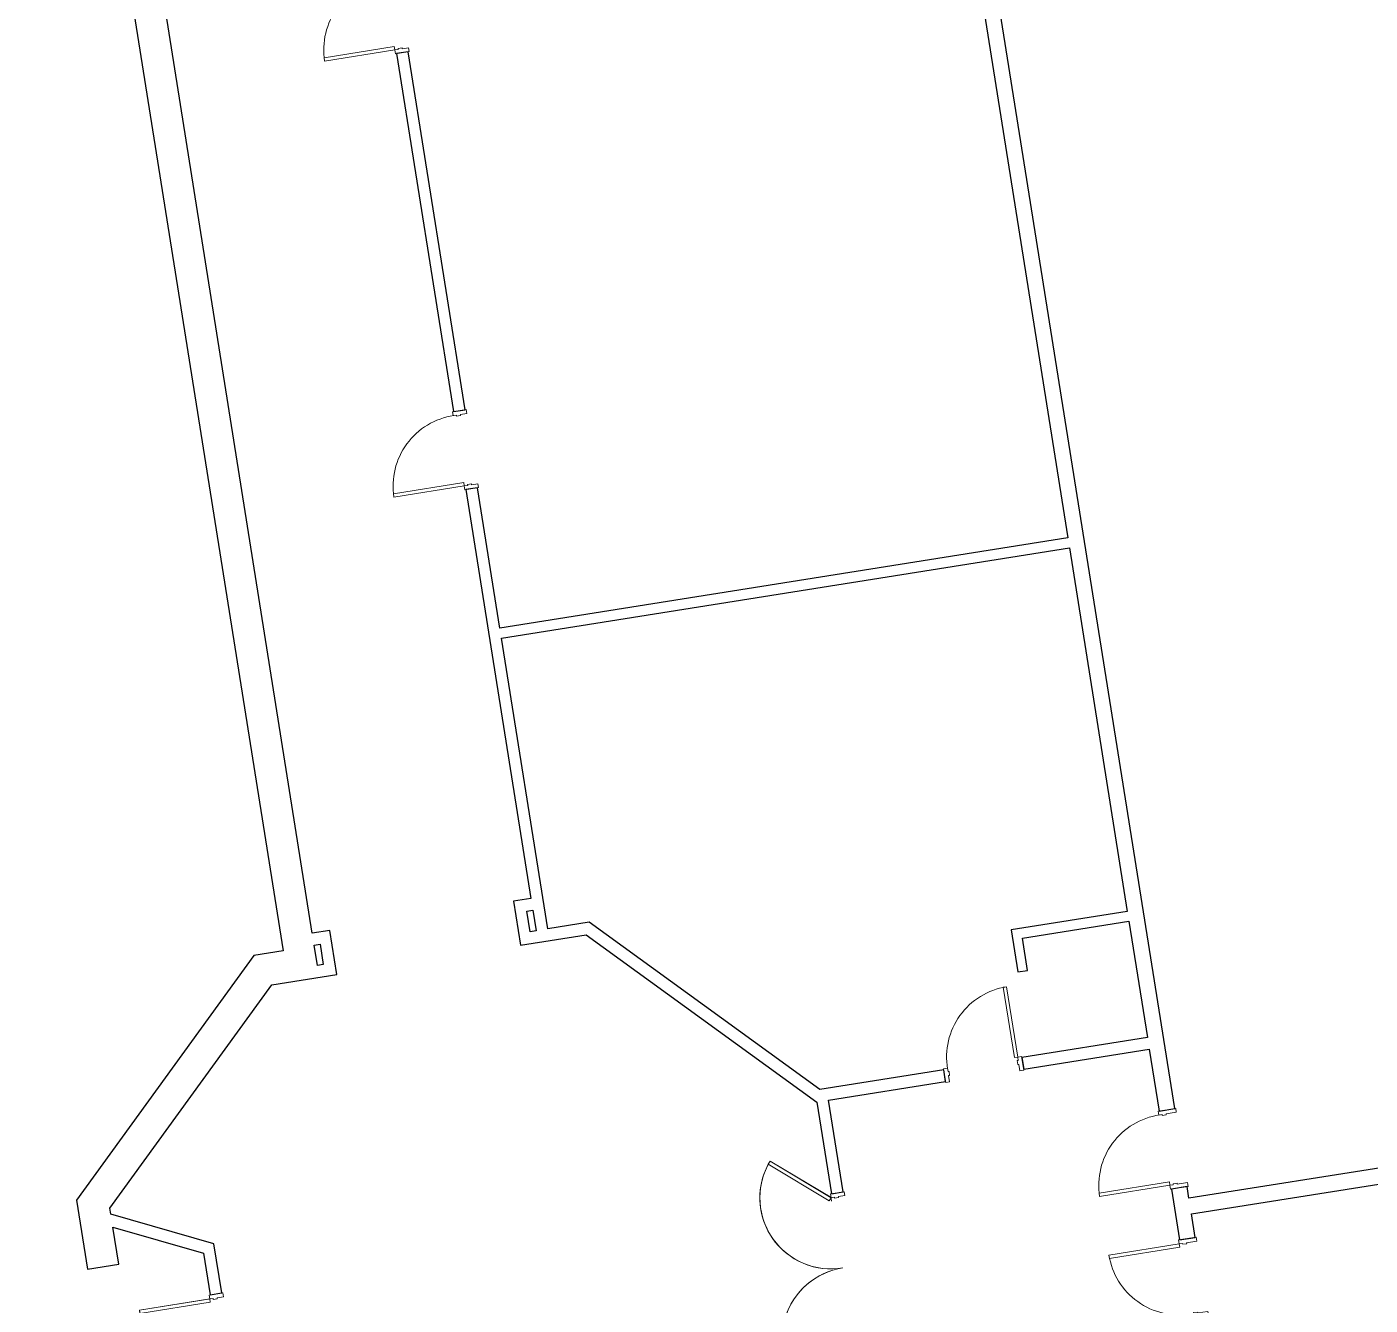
# Model space of a CAD drawing. Header units: inches. Extents: x 42 to 1615, y -3948 to -1051.
# Drawn here: x 136 to 816, y -2311 to -1665 of the extents above; entities that cross this region are included whole.
import ezdxf

# ---------------------------------------------------------------- set-up
doc = ezdxf.new("R2010")
doc.units = ezdxf.units.IN
doc.header["$MEASUREMENT"] = 0
for name, color, linetype, lineweight in [('A-DOOR', 31, 'Continuous', 9), ('A-DOOR-FRAM', 31, 'Continuous', 15), ('A-WALL', 113, 'Continuous', 9), ('I-WALL', 2, 'Continuous', 9)]:
    doc.layers.add(name, color=color, linetype=linetype, lineweight=lineweight)

# ---------------------------------------------------------------- blocks, each defined once
blk = doc.blocks.new('Door-Single_CE_ - HM Door-2_ HM Frame-5203334-LEVEL 1')
at = {"layer": 'A-DOOR', "lineweight": 15}
for p, q in [((18, 39.5), (16.25, 39.5)), ((16.25, 39.5), (16.25, 3.5)), ((18, 3.5), (18, 39.5)), ((18, 3.5), (16.25, 3.5))]:
    blk.add_line(p, q, dxfattribs=at)
at = {"layer": 'A-DOOR'}
blk.add_arc((18, 3.5), 36, 90, 180.5, dxfattribs=at)
blk.add_arc((18, 3.5), 36, 90, 180.5, dxfattribs=at)
blk.add_arc((18, 3.5), 36, 90, 180.5, dxfattribs=at)
blk.add_arc((18, 3.5), 36, 90, 180.5, dxfattribs=at)
at = {"layer": 'A-DOOR-FRAM'}
for p, q in [((-18, 3.5), (-20, 3.5)), ((-20, 3.5), (-20, -3.5)), ((-18, 1.75), (-18, 3.5)), ((-17.5, 1.75), (-18, 1.75)), ((-17.5, -0.25), (-17.5, 1.75)), ((18, 1.75), (17.5, 1.75)), ((17.5, 1.75), (17.5, -0.25)), ((20, 3.5), (18, 3.5)), ((18, 3.5), (18, 1.75)), ((20, -3.5), (20, 3.5)), ((-20, -3.5), (-18, -3.5)), ((-18, -3.5), (-18, -0.25)), ((-18, -0.25), (-17.5, -0.25)), ((17.5, -0.25), (18, -0.25)), ((18, -0.25), (18, -3.5)), ((18, -3.5), (20, -3.5))]:
    blk.add_line(p, q, dxfattribs=at)
blk = doc.blocks.new('Door-Single_CE_ - HM Door-2_ HM Frame-5203506-LEVEL 1')
at = {"layer": 'A-DOOR', "lineweight": 15}
for p, q in [((18, 40.5), (16.25, 40.5)), ((16.25, 40.5), (16.25, 4.5)), ((18, 4.5), (18, 40.5)), ((18, 4.5), (16.25, 4.5))]:
    blk.add_line(p, q, dxfattribs=at)
at = {"layer": 'A-DOOR'}
blk.add_arc((18, 4.5), 36, 90, 180.5, dxfattribs=at)
blk.add_arc((18, 4.5), 36, 90, 180.5, dxfattribs=at)
blk.add_arc((18, 4.5), 36, 90, 180.5, dxfattribs=at)
blk.add_arc((18, 4.5), 36, 90, 180.5, dxfattribs=at)
at = {"layer": 'A-DOOR-FRAM'}
for p, q in [((-18, 4.5), (-20, 4.5)), ((-20, 4.5), (-20, -4.5)), ((-18, 2.75), (-18, 4.5)), ((-17.5, 2.75), (-18, 2.75)), ((-18, -4.5), (-18, 0.75)), ((-18, 0.75), (-17.5, 0.75)), ((-17.5, 0.75), (-17.5, 2.75)), ((18, 2.75), (17.5, 2.75)), ((17.5, 2.75), (17.5, 0.75)), ((17.5, 0.75), (18, 0.75)), ((20, 4.5), (18, 4.5)), ((18, 4.5), (18, 2.75)), ((18, 0.75), (18, -4.5)), ((20, -4.5), (20, 4.5)), ((-20, -4.5), (-18, -4.5)), ((18, -4.5), (20, -4.5))]:
    blk.add_line(p, q, dxfattribs=at)
blk = doc.blocks.new('Door-Single_CE_ - HM Door-2_ HM Frame-5203446-LEVEL 1')
at = {"layer": 'A-DOOR', "lineweight": 15}
for p, q in [((16.25, -40.5), (16.25, -4.5)), ((18, -4.5), (16.25, -4.5)), ((18, -4.5), (18, -40.5)), ((18, -40.5), (16.25, -40.5))]:
    blk.add_line(p, q, dxfattribs=at)
at = {"layer": 'A-DOOR'}
blk.add_arc((18, -4.5), 36, 179.5, 270, dxfattribs=at)
blk.add_arc((18, -4.5), 36, 179.5, 270, dxfattribs=at)
blk.add_arc((18, -4.5), 36, 179.5, 270, dxfattribs=at)
blk.add_arc((18, -4.5), 36, 179.5, 270, dxfattribs=at)
at = {"layer": 'A-DOOR-FRAM'}
for p, q in [((-20, 4.5), (-18, 4.5)), ((-20, -4.5), (-20, 4.5)), ((-18, 4.5), (-18, -0.75)), ((18, 4.5), (20, 4.5)), ((18, -0.75), (18, 4.5)), ((20, 4.5), (20, -4.5)), ((-18, -4.5), (-20, -4.5)), ((-18, -0.75), (-17.5, -0.75)), ((-18, -2.75), (-18, -4.5)), ((-17.5, -2.75), (-18, -2.75)), ((-17.5, -0.75), (-17.5, -2.75)), ((17.5, -0.75), (18, -0.75)), ((17.5, -2.75), (17.5, -0.75)), ((18, -2.75), (17.5, -2.75)), ((18, -4.5), (18, -2.75)), ((20, -4.5), (18, -4.5))]:
    blk.add_line(p, q, dxfattribs=at)
blk = doc.blocks.new('Door-Single_CE_ - HM Door-2_ HM Frame-5203391-LEVEL 1')
at = {"layer": 'A-DOOR', "lineweight": 15}
for p, q in [((16.25, -39.5), (16.25, -3.5)), ((18, -3.5), (16.25, -3.5)), ((18, -3.5), (18, -39.5)), ((18, -39.5), (16.25, -39.5))]:
    blk.add_line(p, q, dxfattribs=at)
at = {"layer": 'A-DOOR'}
blk.add_arc((18, -3.5), 36, 179.5, 270, dxfattribs=at)
blk.add_arc((18, -3.5), 36, 179.5, 270, dxfattribs=at)
blk.add_arc((18, -3.5), 36, 179.5, 270, dxfattribs=at)
blk.add_arc((18, -3.5), 36, 179.5, 270, dxfattribs=at)
at = {"layer": 'A-DOOR-FRAM'}
for p, q in [((-20, 3.5), (-18, 3.5)), ((-20, -3.5), (-20, 3.5)), ((-18, 3.5), (-18, 0.25)), ((-18, 0.25), (-17.5, 0.25)), ((-17.5, 0.25), (-17.5, -1.75)), ((17.5, 0.25), (18, 0.25)), ((17.5, -1.75), (17.5, 0.25)), ((18, 3.5), (20, 3.5)), ((18, 0.25), (18, 3.5)), ((20, 3.5), (20, -3.5)), ((-18, -3.5), (-20, -3.5)), ((-18, -1.75), (-18, -3.5)), ((-17.5, -1.75), (-18, -1.75)), ((18, -1.75), (17.5, -1.75)), ((18, -3.5), (18, -1.75)), ((20, -3.5), (18, -3.5))]:
    blk.add_line(p, q, dxfattribs=at)
blk = doc.blocks.new('Door-Double-Lite_CE_ - WD Door-2_ HM Frame-LG Lite-5205926-LEVEL 1')
at = {"layer": 'A-DOOR'}
for p, q in [((-36, 39.5), (-36, 3.5)), ((-34.25, 39.5), (-36, 39.5)), ((-36, 3.16), (-36, 39.5)), ((-34.25, 3.5), (-34.25, 39.5)), ((36, 39.5), (34.25, 39.5)), ((34.25, 39.5), (34.25, 3.5)), ((36, 3.5), (36, 39.5)), ((36, 3.16), (36, 39.5)), ((-36, 3.5), (-34.25, 3.5)), ((34.25, 3.5), (36, 3.5))]:
    blk.add_line(p, q, dxfattribs=at)
for centre, start, end in [((-36, 3.5), 359.5, 90), ((-36, 3.5), 359.5, 87.19661), ((36, 3.5), 90, 180.5), ((36, 3.5), 92.78996, 180.5)]:
    blk.add_arc(centre, 36, start, end, dxfattribs=at)
at = {"layer": 'A-DOOR-FRAM'}
for p, q in [((-36, 3.5), (-38, 3.5)), ((-38, 3.5), (-38, -3.5)), ((-36, 1.75), (-36, 3.5)), ((-35.5, 1.75), (-36, 1.75)), ((-35.5, -0.25), (-35.5, 1.75)), ((36, 1.75), (35.5, 1.75)), ((35.5, 1.75), (35.5, -0.25)), ((38, 3.5), (36, 3.5)), ((36, 3.5), (36, 1.75)), ((38, -3.5), (38, 3.5)), ((-38, -3.5), (-36, -3.5)), ((-36, -3.5), (-36, -0.25)), ((-36, -0.25), (-35.5, -0.25)), ((35.5, -0.25), (36, -0.25)), ((36, -0.25), (36, -3.5)), ((36, -3.5), (38, -3.5))]:
    blk.add_line(p, q, dxfattribs=at)
blk = doc.blocks.new('Door-Double-Lite_CE_ - WD Door-2_ HM Frame-LG Lite-5206532-LEVEL 1')
at = {"layer": 'A-DOOR'}
for p, q in [((-57.8, 32.2), (-59.14, 31.08)), ((-59.14, 31.08), (-36, 3.5)), ((-36, 3.16), (-59.14, 31.08)), ((-34.66, 4.62), (-57.8, 32.2)), ((57.8, 32.2), (34.66, 4.62)), ((36, 3.5), (59.14, 31.08)), ((36, 3.16), (59.14, 31.08)), ((59.14, 31.08), (57.8, 32.2)), ((-36, 3.5), (-34.66, 4.62)), ((-35.66, 3.5), (-34.25, 3.5)), ((35.66, 3.5), (34.25, 3.5)), ((34.66, 4.62), (36, 3.5))]:
    blk.add_line(p, q, dxfattribs=at)
for centre, start, end in [((-36, 3.5), 359.5, 130), ((-36, 3.5), 359.5, 127.19799), ((36, 3.5), 50, 180.5), ((36, 3.5), 52.7891, 180.5)]:
    blk.add_arc(centre, 36, start, end, dxfattribs=at)
at = {"layer": 'A-DOOR-FRAM'}
for p, q in [((-36, 3.5), (-38, 3.5)), ((-38, 3.5), (-38, -3.5)), ((-36, 1.75), (-36, 3.5)), ((-35.5, 1.75), (-36, 1.75)), ((-35.5, -0.25), (-35.5, 1.75)), ((36, 1.75), (35.5, 1.75)), ((35.5, 1.75), (35.5, -0.25)), ((38, 3.5), (36, 3.5)), ((36, 3.5), (36, 1.75)), ((38, -3.5), (38, 3.5)), ((-38, -3.5), (-36, -3.5)), ((-36, -3.5), (-36, -0.25)), ((-36, -0.25), (-35.5, -0.25)), ((35.5, -0.25), (36, -0.25)), ((36, -0.25), (36, -3.5)), ((36, -3.5), (38, -3.5))]:
    blk.add_line(p, q, dxfattribs=at)

msp = doc.modelspace()

# ---------------------------------------------------------------- linework, layer by layer
at = {"layer": 'A-WALL', "lineweight": 25}
for p, q in [((135.97, -1317.48), (265.62, -2132.23)), ((280.4, -2123.29), (169.86, -1428.65)), ((588.32, -1455.73), (662.71, -1923.23)), ((716.76, -2211.94), (612.48, -1556.68)), ((328.91, -1677.25), (322.98, -1678.19)), ((322.98, -1678.19), (351.8, -1859.3)), ((357.73, -1858.35), (328.91, -1677.25)), ((351.8, -1859.3), (357.73, -1858.35)), ((364.01, -1897.86), (358.09, -1898.8)), ((358.09, -1898.8), (391.01, -2105.69)), ((375.33, -1968.96), (364.01, -1897.86)), ((663.5, -1928.17), (692.79, -2112.26)), ((399.53, -2121.05), (376.11, -1973.9)), ((391.01, -2105.69), (382.13, -2107.1)), ((382.13, -2107.1), (385.67, -2129.33)), ((389, -2112.08), (391.95, -2111.61)), ((390.65, -2122.46), (389, -2112.08)), ((391.95, -2111.61), (393.61, -2121.99)), ((420.52, -2117.71), (399.53, -2121.05)), ((537.18, -2202.34), (420.52, -2117.71)), ((693.58, -2117.2), (702.93, -2175.96)), ((289.28, -2121.88), (280.4, -2123.29)), ((292.82, -2144.11), (289.28, -2121.88)), ((385.67, -2129.33), (419.01, -2124.03)), ((393.61, -2121.99), (390.65, -2122.46)), ((419.01, -2124.03), (535.66, -2208.65)), ((265.62, -2132.23), (250.81, -2134.59)), ((281.35, -2129.22), (284.3, -2128.75)), ((283, -2139.59), (281.35, -2129.22)), ((284.3, -2128.75), (285.95, -2139.12)), ((250.81, -2134.59), (161.07, -2258.3)), ((285.95, -2139.12), (283, -2139.59)), ((259.87, -2149.35), (292.82, -2144.11)), ((177.91, -2262.33), (259.87, -2149.35)), ((702.93, -2175.96), (639.4, -2186.07)), ((639.4, -2186.07), (640.35, -2191.99)), ((640.35, -2191.99), (703.87, -2181.88)), ((703.87, -2181.88), (708.86, -2213.2)), ((1188.15, -2183.5), (723.99, -2257.37)), ((599.9, -2192.35), (537.18, -2202.34)), ((600.84, -2198.28), (599.9, -2192.35)), ((725.24, -2265.27), (1189.4, -2191.4)), ((541.59, -2207.71), (600.84, -2198.28)), ((535.66, -2208.65), (543.05, -2255.07)), ((548.98, -2254.13), (541.59, -2207.71)), ((708.86, -2213.2), (716.76, -2211.94)), ((543.05, -2255.07), (548.98, -2254.13)), ((723.04, -2251.44), (715.14, -2252.7)), ((715.14, -2252.7), (719.23, -2278.38)), ((723.99, -2257.37), (723.04, -2251.44)), ((161.07, -2258.3), (166.62, -2293.17)), ((178.4, -2265.4), (177.91, -2262.33)), ((230.62, -2280.33), (178.4, -2265.4)), ((727.13, -2277.12), (725.24, -2265.27)), ((182.42, -2290.66), (179.44, -2271.94)), ((179.44, -2271.94), (225.29, -2285.05)), ((234.59, -2305.28), (230.62, -2280.33)), ((719.23, -2278.38), (727.13, -2277.12)), ((225.29, -2285.05), (228.66, -2306.23)), ((166.62, -2293.17), (182.42, -2290.66)), ((228.66, -2306.23), (234.59, -2305.28))]:
    msp.add_line(p, q, dxfattribs=at)
at = {"layer": 'I-WALL', "lineweight": 25}
for p, q in [((662.71, -1923.23), (375.33, -1968.96)), ((376.11, -1973.9), (663.5, -1928.17)), ((692.79, -2112.26), (634.03, -2121.61)), ((639.76, -2125.76), (693.58, -2117.2)), ((634.03, -2121.61), (637.41, -2142.84)), ((642.35, -2142.06), (639.76, -2125.76)), ((637.41, -2142.84), (642.35, -2142.06))]:
    msp.add_line(p, q, dxfattribs=at)

# ---------------------------------------------------------------- block references
at = {"layer": 'A-DOOR'}
for name, p, rotation in [('Door-Single_CE_ - HM Door-2_ HM Frame-5203391-LEVEL 1', (322.8, -1657.97), 279.0418951029598), ('Door-Single_CE_ - HM Door-2_ HM Frame-5203391-LEVEL 1', (357.91, -1878.58), 279.0418951029598), ('Door-Single_CE_ - HM Door-2_ HM Frame-5203334-LEVEL 1', (620.12, -2192.17), 9.041895102959792), ('Door-Single_CE_ - HM Door-2_ HM Frame-5203446-LEVEL 1', (715.95, -2232.32), 279.0418951029598), ('Door-Double-Lite_CE_ - WD Door-2_ HM Frame-LG Lite-5206532-LEVEL 1', (551.98, -2292.12), 99.04189510295983), ('Door-Single_CE_ - HM Door-2_ HM Frame-5203506-LEVEL 1', (726.32, -2297.5), 99.04189510295983), ('Door-Double-Lite_CE_ - WD Door-2_ HM Frame-LG Lite-5205926-LEVEL 1', (237.6, -2343.28), 99.04189510295986)]:
    msp.add_blockref(name, p, dxfattribs=dict(at, rotation=rotation))

doc.saveas('drawing.dxf')
